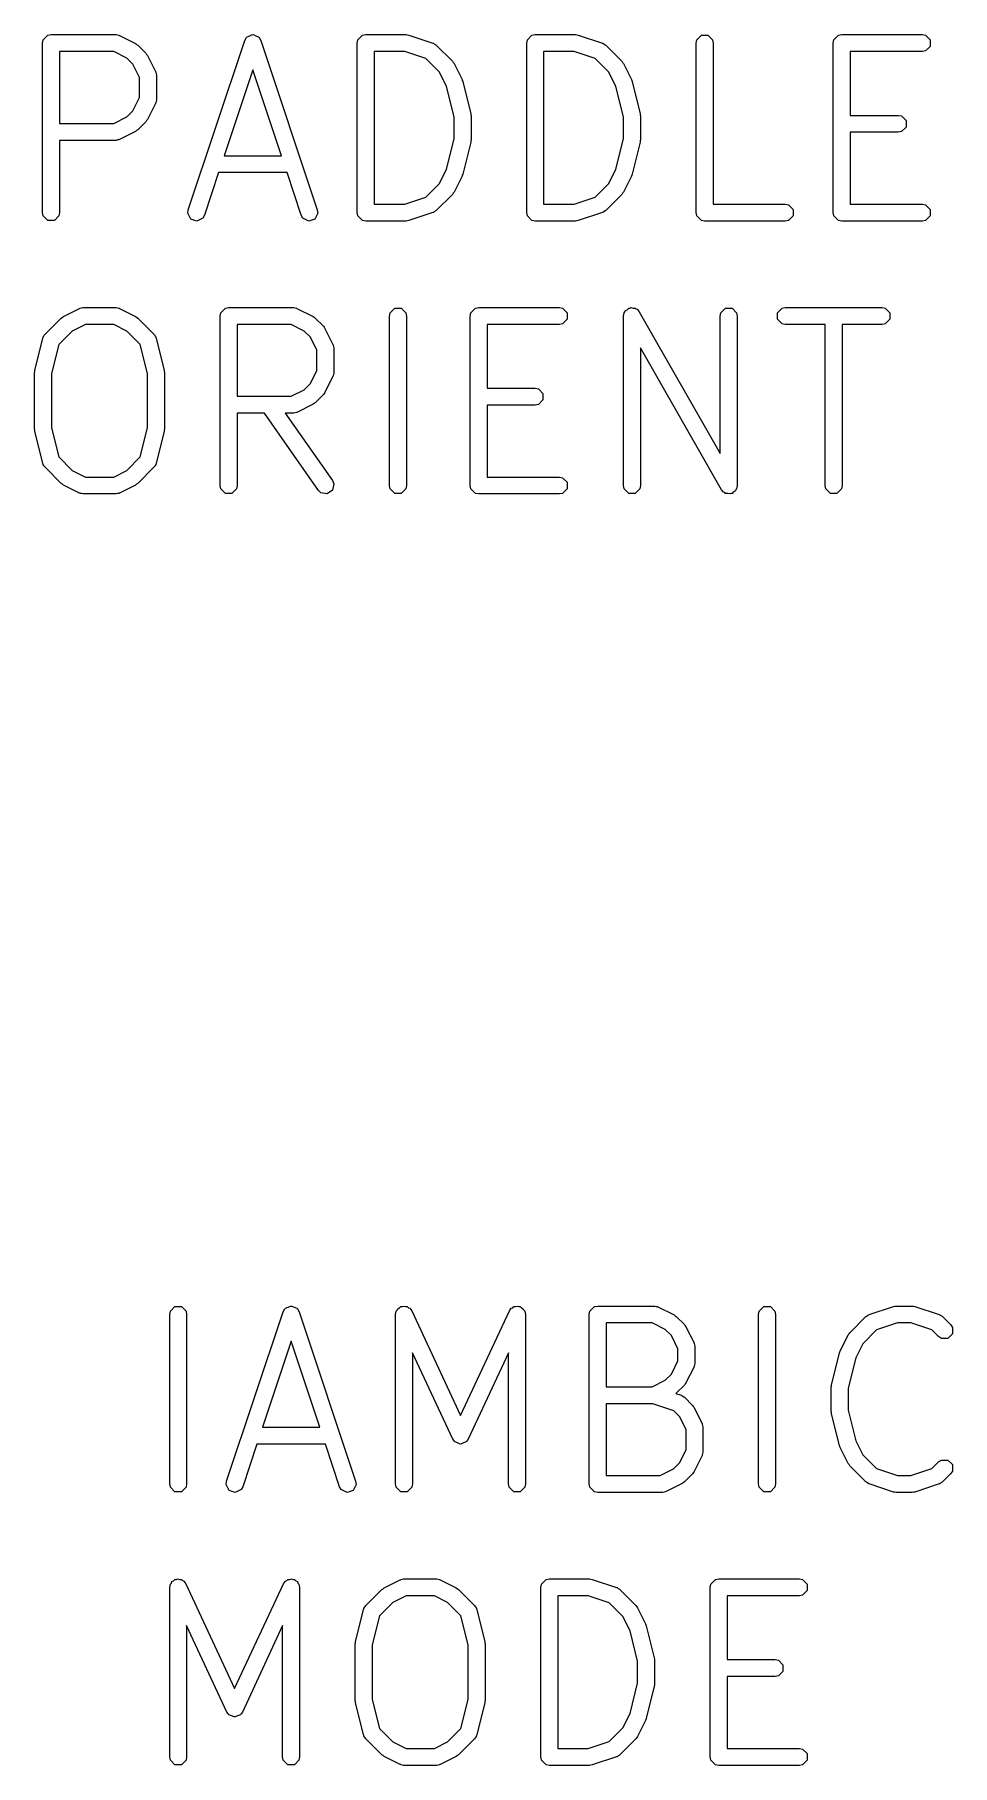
# Model space of a CAD drawing. Header units: millimetres. Extents: x 4 to 152, y 19 to 149.
# Drawn here: x 83.21 to 88.62, y 129.08 to 139.29 of the extents above; entities that cross this region are included whole.
import ezdxf

# ---------------------------------------------------------------- set-up
doc = ezdxf.new("R2010")
doc.units = ezdxf.units.MM
doc.layers.add('F.Silkscreen', color=41, linetype='CONTINUOUS', true_color=0xf2eda1)

msp = doc.modelspace()

# ---------------------------------------------------------------- linework, layer by layer
at = {"layer": 'F.Silkscreen', "linetype": 'CONTINUOUS'}
for p, q in [((83.25769, 139.256659), (83.28475, 139.283719)), ((83.28475, 139.283719), (83.303884, 139.287525)), ((83.303884, 139.287525), (83.684836, 139.287525)), ((83.684836, 139.287525), (83.687292, 139.287037)), ((83.687292, 139.287037), (83.688381, 139.287399)), ((83.688381, 139.287399), (83.696108, 139.285283)), ((83.696108, 139.285283), (83.70397, 139.283719)), ((83.70397, 139.283719), (83.704781, 139.282908)), ((83.704781, 139.282908), (83.707197, 139.282246)), ((83.707197, 139.282246), (83.802434, 139.234628)), ((84.446926, 139.253336), (84.456587, 139.270284)), ((84.456587, 139.270284), (84.459928, 139.271955)), ((84.459928, 139.271955), (84.4616, 139.275298)), ((84.4616, 139.275298), (84.476642, 139.280312)), ((84.476642, 139.280312), (84.490816, 139.287399)), ((84.490816, 139.287399), (84.494359, 139.286218)), ((84.494359, 139.286218), (84.497904, 139.287399)), ((84.497904, 139.287399), (84.512083, 139.28031)), ((84.512083, 139.28031), (84.52712, 139.275297)), ((84.52712, 139.275297), (84.52879, 139.271957)), ((84.52879, 139.271957), (84.532133, 139.270285)), ((84.532133, 139.270285), (84.541794, 139.253336)), ((85.114833, 139.256659), (85.141893, 139.283719)), ((85.141893, 139.283719), (85.161027, 139.287525)), ((85.161027, 139.287525), (85.399122, 139.287525)), ((85.399122, 139.287525), (85.406984, 139.285962)), ((85.406984, 139.285962), (85.414933, 139.284959)), ((85.414933, 139.284959), (85.55779, 139.23734)), ((86.114833, 139.256659), (86.141893, 139.283719)), ((86.141893, 139.283719), (86.161027, 139.287525)), ((86.161027, 139.287525), (86.399122, 139.287525)), ((86.399122, 139.287525), (86.406984, 139.285962)), ((86.406984, 139.285962), (86.414933, 139.284959)), ((86.414933, 139.284959), (86.55779, 139.23734)), ((87.114833, 139.256659), (87.141893, 139.283719)), ((87.141893, 139.283719), (87.180161, 139.283719)), ((87.180161, 139.283719), (87.207221, 139.256659)), ((87.924357, 139.256659), (87.951417, 139.283719)), ((87.951417, 139.283719), (87.970551, 139.287525)), ((87.970551, 139.287525), (88.446741, 139.287525)), ((88.446741, 139.287525), (88.465875, 139.283719)), ((88.465875, 139.283719), (88.492935, 139.256659)), ((83.253884, 139.237525), (83.25769, 139.256659)), ((83.253884, 138.237525), (83.253884, 139.237525)), ((83.673033, 139.187525), (83.353884, 139.187525)), ((83.353884, 139.187525), (83.353884, 138.763716)), ((83.750456, 139.148814), (83.673033, 139.187525)), ((83.802434, 139.234628), (83.808767, 139.229713)), ((83.808767, 139.229713), (83.815429, 139.225261)), ((83.815429, 139.225261), (83.863048, 139.177643)), ((83.863048, 139.177643), (83.867502, 139.170977)), ((83.867502, 139.170977), (83.872414, 139.164648)), ((83.872414, 139.164648), (83.920033, 139.06941)), ((84.113593, 138.253336), (84.446926, 139.253336)), ((84.541794, 139.253336), (84.875127, 138.253337)), ((85.111027, 139.237525), (85.114833, 139.256659)), ((85.111027, 138.237525), (85.111027, 139.237525)), ((85.391009, 139.187525), (85.211027, 139.187525)), ((85.211027, 139.187525), (85.211027, 138.287525)), ((85.51497, 139.146205), (85.391009, 139.187525)), ((85.55779, 139.23734), (85.559965, 139.2361)), ((85.559965, 139.2361), (85.561113, 139.2361)), ((85.561113, 139.2361), (85.567777, 139.231647)), ((85.567777, 139.231647), (85.574738, 139.227679)), ((85.574738, 139.227679), (85.575251, 139.226653)), ((85.575251, 139.226653), (85.577334, 139.225261)), ((85.577334, 139.225261), (85.672572, 139.130023)), ((86.111027, 139.237525), (86.114833, 139.256659)), ((86.111027, 138.237525), (86.111027, 139.237525)), ((86.391009, 139.187525), (86.211027, 139.187525)), ((86.211027, 139.187525), (86.211027, 138.287525)), ((86.51497, 139.146205), (86.391009, 139.187525)), ((86.55779, 139.23734), (86.559965, 139.2361)), ((86.559965, 139.2361), (86.561113, 139.2361)), ((86.561113, 139.2361), (86.567777, 139.231647)), ((86.567777, 139.231647), (86.574738, 139.227679)), ((86.574738, 139.227679), (86.575251, 139.226653)), ((86.575251, 139.226653), (86.577334, 139.225261)), ((86.577334, 139.225261), (86.672572, 139.130023)), ((87.111027, 139.237525), (87.114833, 139.256659)), ((87.111027, 138.237525), (87.111027, 139.237525)), ((87.207221, 139.256659), (87.211027, 139.237525)), ((87.211027, 139.237525), (87.211027, 138.287525)), ((87.920551, 139.237525), (87.924357, 139.256659)), ((87.920551, 138.237525), (87.920551, 139.237525)), ((88.446741, 139.187525), (88.020551, 139.187525)), ((88.020551, 139.187525), (88.020551, 138.811335)), ((88.465875, 139.191331), (88.446741, 139.187525)), ((88.492935, 139.218391), (88.465875, 139.191331)), ((88.492935, 139.256659), (88.492935, 139.218391)), ((83.7866, 139.112669), (83.750456, 139.148814)), ((83.825312, 139.035246), (83.7866, 139.112669)), ((83.920033, 139.06941), (83.920694, 139.066995)), ((83.920694, 139.066995), (83.921506, 139.066183)), ((83.921506, 139.066183), (83.923069, 139.058322)), ((84.49436, 139.079412), (84.325636, 138.57324)), ((84.663084, 138.57324), (84.49436, 139.079412)), ((85.596123, 139.065052), (85.51497, 139.146205)), ((85.63766, 138.981978), (85.596123, 139.065052)), ((85.672572, 139.130023), (85.677022, 139.123364)), ((85.677022, 139.123364), (85.681938, 139.117029)), ((85.681938, 139.117029), (85.729557, 139.021791)), ((86.596123, 139.065052), (86.51497, 139.146205)), ((86.63766, 138.981978), (86.596123, 139.065052)), ((86.672572, 139.130023), (86.677022, 139.123364)), ((86.677022, 139.123364), (86.681938, 139.117029)), ((86.681938, 139.117029), (86.729557, 139.021791)), ((83.825312, 138.915996), (83.825312, 139.035246)), ((83.923069, 139.058322), (83.925186, 139.050594)), ((83.925186, 139.050594), (83.924823, 139.049506)), ((83.924823, 139.049506), (83.925312, 139.047049)), ((83.925312, 139.047049), (83.925312, 138.904192)), ((85.682455, 138.802799), (85.63766, 138.981978)), ((85.729557, 139.021791), (85.731003, 139.01651)), ((85.731003, 139.01651), (85.733343, 139.011557)), ((85.733343, 139.011557), (85.780962, 138.821081)), ((86.682455, 138.802799), (86.63766, 138.981978)), ((86.729557, 139.021791), (86.731003, 139.01651)), ((86.731003, 139.01651), (86.733343, 139.011557)), ((86.733343, 139.011557), (86.780962, 138.821081)), ((83.7866, 138.838573), (83.825312, 138.915996)), ((83.920033, 138.881831), (83.872414, 138.786593)), ((83.920694, 138.884247), (83.920033, 138.881831)), ((83.921506, 138.885058), (83.920694, 138.884247)), ((83.923069, 138.89292), (83.921506, 138.885058)), ((83.925186, 138.900647), (83.923069, 138.89292)), ((83.925312, 138.904192), (83.924823, 138.901736)), ((83.924823, 138.901736), (83.925186, 138.900647)), ((83.353884, 138.763716), (83.673033, 138.763716)), ((83.673033, 138.763716), (83.750456, 138.802428)), ((83.750456, 138.802428), (83.7866, 138.838573)), ((83.863048, 138.773598), (83.815429, 138.72598)), ((83.867502, 138.780265), (83.863048, 138.773598)), ((83.872414, 138.786593), (83.867502, 138.780265)), ((85.682455, 138.672252), (85.682455, 138.802799)), ((85.780962, 138.821081), (85.781259, 138.814964)), ((85.781259, 138.814964), (85.782455, 138.808954)), ((85.782455, 138.808954), (85.782455, 138.666097)), ((86.682455, 138.672252), (86.682455, 138.802799)), ((86.780962, 138.821081), (86.781259, 138.814964)), ((86.781259, 138.814964), (86.782455, 138.808954)), ((86.782455, 138.808954), (86.782455, 138.666097)), ((88.020551, 138.811335), (88.303884, 138.811335)), ((88.303884, 138.811335), (88.323018, 138.807529)), ((88.323018, 138.807529), (88.350078, 138.780469)), ((88.350078, 138.780469), (88.350078, 138.742201)), ((83.684836, 138.663716), (83.353884, 138.663716)), ((83.353884, 138.663716), (83.353884, 138.237525)), ((83.687292, 138.664205), (83.684836, 138.663716)), ((83.688381, 138.663842), (83.687292, 138.664205)), ((83.696108, 138.665959), (83.688381, 138.663842)), ((83.70397, 138.667522), (83.696108, 138.665959)), ((83.704781, 138.668334), (83.70397, 138.667522)), ((83.707197, 138.668995), (83.704781, 138.668334)), ((83.802434, 138.716613), (83.707197, 138.668995)), ((83.808767, 138.721529), (83.802434, 138.716613)), ((83.815429, 138.72598), (83.808767, 138.721529)), ((85.63766, 138.493074), (85.682455, 138.672252)), ((85.780962, 138.65397), (85.733343, 138.463494)), ((85.781259, 138.660088), (85.780962, 138.65397)), ((85.782455, 138.666097), (85.781259, 138.660088)), ((86.63766, 138.493074), (86.682455, 138.672252)), ((86.780962, 138.65397), (86.733343, 138.463494)), ((86.781259, 138.660088), (86.780962, 138.65397)), ((86.782455, 138.666097), (86.781259, 138.660088)), ((88.303884, 138.711335), (88.020551, 138.711335)), ((88.020551, 138.711335), (88.020551, 138.287525)), ((88.323018, 138.715141), (88.303884, 138.711335)), ((88.350078, 138.742201), (88.323018, 138.715141)), ((84.325636, 138.57324), (84.663084, 138.57324)), ((84.292303, 138.47324), (84.208461, 138.221714)), ((84.696417, 138.47324), (84.292303, 138.47324)), ((84.780259, 138.221714), (84.696417, 138.47324)), ((85.596123, 138.41), (85.63766, 138.493074)), ((85.729557, 138.45326), (85.681938, 138.358022)), ((85.731003, 138.458542), (85.729557, 138.45326)), ((85.733343, 138.463494), (85.731003, 138.458542)), ((86.596123, 138.41), (86.63766, 138.493074)), ((86.729557, 138.45326), (86.681938, 138.358022)), ((86.731003, 138.458542), (86.729557, 138.45326)), ((86.733343, 138.463494), (86.731003, 138.458542)), ((85.514969, 138.328846), (85.596123, 138.41)), ((85.672573, 138.345028), (85.577335, 138.249789)), ((85.677026, 138.351694), (85.672573, 138.345028)), ((85.681938, 138.358022), (85.677026, 138.351694)), ((86.514969, 138.328846), (86.596123, 138.41)), ((86.672573, 138.345028), (86.577335, 138.249789)), ((86.677026, 138.351694), (86.672573, 138.345028)), ((86.681938, 138.358022), (86.677026, 138.351694)), ((84.111153, 138.233981), (84.113593, 138.253336)), ((84.875127, 138.253337), (84.877567, 138.233981)), ((85.211027, 138.287525), (85.391009, 138.287525)), ((85.391009, 138.287525), (85.514969, 138.328846)), ((85.567784, 138.243408), (85.561114, 138.23895)), ((85.574738, 138.247371), (85.567784, 138.243408)), ((85.57525, 138.248397), (85.574738, 138.247371)), ((85.577335, 138.249789), (85.57525, 138.248397)), ((86.211027, 138.287525), (86.391009, 138.287525)), ((86.391009, 138.287525), (86.514969, 138.328846)), ((86.567784, 138.243408), (86.561114, 138.23895)), ((86.574738, 138.247371), (86.567784, 138.243408)), ((86.57525, 138.248397), (86.574738, 138.247371)), ((86.577335, 138.249789), (86.57525, 138.248397)), ((87.211027, 138.287525), (87.637217, 138.287525)), ((87.637217, 138.287525), (87.656351, 138.283719)), ((87.656351, 138.283719), (87.683411, 138.256659)), ((87.683411, 138.256659), (87.683411, 138.218391)), ((88.020551, 138.287525), (88.446741, 138.287525)), ((88.446741, 138.287525), (88.465875, 138.283719)), ((88.465875, 138.283719), (88.492935, 138.256659)), ((88.492935, 138.256659), (88.492935, 138.218391)), ((83.25769, 138.218391), (83.253884, 138.237525)), ((83.28475, 138.191331), (83.25769, 138.218391)), ((83.323018, 138.191331), (83.28475, 138.191331)), ((83.350078, 138.218391), (83.323018, 138.191331)), ((83.353884, 138.237525), (83.350078, 138.218391)), ((84.128267, 138.199752), (84.111153, 138.233981)), ((84.164571, 138.187651), (84.128267, 138.199752)), ((84.1988, 138.204765), (84.164571, 138.187651)), ((84.208461, 138.221714), (84.1988, 138.204765)), ((84.78992, 138.204766), (84.780259, 138.221714)), ((84.824149, 138.187651), (84.78992, 138.204766)), ((84.860453, 138.199753), (84.824149, 138.187651)), ((84.877567, 138.233981), (84.860453, 138.199753)), ((85.114833, 138.218391), (85.111027, 138.237525)), ((85.141893, 138.191331), (85.114833, 138.218391)), ((85.161027, 138.187525), (85.141893, 138.191331)), ((85.399122, 138.187525), (85.161027, 138.187525)), ((85.406984, 138.189089), (85.399122, 138.187525)), ((85.414933, 138.190091), (85.406984, 138.189089)), ((85.55779, 138.23771), (85.414933, 138.190091)), ((85.559965, 138.23895), (85.55779, 138.23771)), ((85.561114, 138.23895), (85.559965, 138.23895)), ((86.114833, 138.218391), (86.111027, 138.237525)), ((86.141893, 138.191331), (86.114833, 138.218391)), ((86.161027, 138.187525), (86.141893, 138.191331)), ((86.399122, 138.187525), (86.161027, 138.187525)), ((86.406984, 138.189089), (86.399122, 138.187525)), ((86.414933, 138.190091), (86.406984, 138.189089)), ((86.55779, 138.23771), (86.414933, 138.190091)), ((86.559965, 138.23895), (86.55779, 138.23771)), ((86.561114, 138.23895), (86.559965, 138.23895)), ((87.114833, 138.218391), (87.111027, 138.237525)), ((87.141893, 138.191331), (87.114833, 138.218391)), ((87.161027, 138.187525), (87.141893, 138.191331)), ((87.637217, 138.187525), (87.161027, 138.187525)), ((87.656351, 138.191331), (87.637217, 138.187525)), ((87.683411, 138.218391), (87.656351, 138.191331)), ((87.924357, 138.218391), (87.920551, 138.237525)), ((87.951417, 138.191331), (87.924357, 138.218391)), ((87.970551, 138.187525), (87.951417, 138.191331)), ((88.446741, 138.187525), (87.970551, 138.187525)), ((88.465875, 138.191331), (88.446741, 138.187525)), ((88.492935, 138.218391), (88.465875, 138.191331)), ((83.376761, 137.624683), (83.471999, 137.672302)), ((83.471999, 137.672302), (83.474414, 137.672964)), ((83.474414, 137.672964), (83.475226, 137.673775)), ((83.475226, 137.673775), (83.483087, 137.675339)), ((83.483087, 137.675339), (83.490815, 137.677455)), ((83.490815, 137.677455), (83.491903, 137.677093)), ((83.491903, 137.677093), (83.49436, 137.677581)), ((83.49436, 137.677581), (83.684836, 137.677581)), ((83.684836, 137.677581), (83.687292, 137.677093)), ((83.687292, 137.677093), (83.688381, 137.677455)), ((83.688381, 137.677455), (83.696108, 137.675339)), ((83.696108, 137.675339), (83.70397, 137.673775)), ((83.70397, 137.673775), (83.704781, 137.672964)), ((83.704781, 137.672964), (83.707197, 137.672302)), ((83.707197, 137.672302), (83.802434, 137.624684)), ((84.301503, 137.627581), (84.305309, 137.646715)), ((84.305309, 137.646715), (84.332369, 137.673775)), ((84.332369, 137.673775), (84.351503, 137.677581)), ((84.351503, 137.677581), (84.732455, 137.677581)), ((84.732455, 137.677581), (84.734911, 137.677093)), ((84.734911, 137.677093), (84.736, 137.677455)), ((84.736, 137.677455), (84.743727, 137.675339)), ((84.743727, 137.675339), (84.751589, 137.673775)), ((84.751589, 137.673775), (84.7524, 137.672964)), ((84.7524, 137.672964), (84.754816, 137.672302)), ((84.754816, 137.672302), (84.850053, 137.624684)), ((85.301503, 137.627581), (85.305309, 137.646715)), ((85.305309, 137.646715), (85.332369, 137.673775)), ((85.332369, 137.673775), (85.370637, 137.673775)), ((85.370637, 137.673775), (85.397697, 137.646715)), ((85.397697, 137.646715), (85.401503, 137.627581)), ((85.777693, 137.627581), (85.781499, 137.646715)), ((85.781499, 137.646715), (85.808559, 137.673775)), ((85.808559, 137.673775), (85.827693, 137.677581)), ((85.827693, 137.677581), (86.303883, 137.677581)), ((86.303883, 137.677581), (86.323017, 137.673775)), ((86.323017, 137.673775), (86.350077, 137.646715)), ((86.350077, 137.646715), (86.350077, 137.608447)), ((86.682455, 137.627581), (86.686261, 137.646715)), ((86.686261, 137.646715), (86.691115, 137.65157)), ((86.691115, 137.65157), (86.692923, 137.658196)), ((86.692923, 137.658196), (86.704167, 137.664622)), ((86.704167, 137.664622), (86.713321, 137.673775)), ((86.713321, 137.673775), (86.720187, 137.673775)), ((86.720187, 137.673775), (86.726149, 137.677182)), ((86.726149, 137.677182), (86.738642, 137.673775)), ((86.738642, 137.673775), (86.751589, 137.673775)), ((86.751589, 137.673775), (86.756443, 137.668921)), ((86.756443, 137.668921), (86.76307, 137.667113)), ((86.76307, 137.667113), (86.775867, 137.652388)), ((86.775867, 137.652388), (87.253883, 136.81586)), ((87.253883, 137.627581), (87.257689, 137.646715)), ((87.257689, 137.646715), (87.284749, 137.673775)), ((87.284749, 137.673775), (87.323017, 137.673775)), ((87.323017, 137.673775), (87.350077, 137.646715)), ((87.350077, 137.646715), (87.353883, 137.627581)), ((87.591023, 137.646715), (87.618083, 137.673775)), ((87.591023, 137.608447), (87.591023, 137.646715)), ((87.618083, 137.673775), (87.637217, 137.677581)), ((87.637217, 137.677581), (88.208645, 137.677581)), ((88.208645, 137.677581), (88.227779, 137.673775)), ((88.227779, 137.673775), (88.254839, 137.646715)), ((88.254839, 137.646715), (88.254839, 137.608447)), ((83.268529, 137.520079), (83.363767, 137.615317)), ((83.428738, 137.538869), (83.349032, 137.459163)), ((83.363767, 137.615317), (83.370426, 137.619768)), ((83.370426, 137.619768), (83.376761, 137.624683)), ((83.506164, 137.577581), (83.428738, 137.538869)), ((83.673033, 137.577581), (83.506164, 137.577581)), ((83.750457, 137.538869), (83.673033, 137.577581)), ((83.830163, 137.459163), (83.750457, 137.538869)), ((83.802434, 137.624684), (83.808767, 137.619769)), ((83.808767, 137.619769), (83.815429, 137.615317)), ((83.815429, 137.615317), (83.910667, 137.520079)), ((84.301503, 136.627581), (84.301503, 137.627581)), ((84.720652, 137.577581), (84.401503, 137.577581)), ((84.401503, 137.577581), (84.401503, 137.153772)), ((84.798075, 137.53887), (84.720652, 137.577581)), ((84.834219, 137.502725), (84.798075, 137.53887)), ((84.850053, 137.624684), (84.856386, 137.619769)), ((84.856386, 137.619769), (84.863048, 137.615317)), ((84.863048, 137.615317), (84.910667, 137.567699)), ((84.910667, 137.567699), (84.915121, 137.561033)), ((84.915121, 137.561033), (84.920033, 137.554704)), ((84.920033, 137.554704), (84.967652, 137.459466)), ((85.301503, 136.627581), (85.301503, 137.627581)), ((85.401503, 137.627581), (85.401503, 136.627581)), ((85.777693, 136.627581), (85.777693, 137.627581)), ((86.303883, 137.577581), (85.877693, 137.577581)), ((85.877693, 137.577581), (85.877693, 137.201391)), ((86.323017, 137.581387), (86.303883, 137.577581)), ((86.350077, 137.608447), (86.323017, 137.581387)), ((86.682455, 136.627581), (86.682455, 137.627581)), ((87.253883, 136.81586), (87.253883, 137.627581)), ((87.353883, 137.627581), (87.353883, 136.627581)), ((87.618083, 137.581387), (87.591023, 137.608447)), ((87.637217, 137.577581), (87.618083, 137.581387)), ((87.872931, 137.577581), (87.637217, 137.577581)), ((87.872931, 136.627581), (87.872931, 137.577581)), ((88.208645, 137.577581), (87.972931, 137.577581)), ((87.972931, 137.577581), (87.972931, 136.627581)), ((88.227779, 137.581387), (88.208645, 137.577581)), ((88.254839, 137.608447), (88.227779, 137.581387)), ((83.207758, 137.306375), (83.255377, 137.496851)), ((83.255377, 137.496851), (83.25769, 137.501748)), ((83.25769, 137.503858), (83.261093, 137.508952)), ((83.25769, 137.501748), (83.25769, 137.503858)), ((83.261093, 137.508952), (83.26371, 137.51449)), ((83.26371, 137.51449), (83.26552, 137.515577)), ((83.26552, 137.515577), (83.268529, 137.520079)), ((83.349032, 137.459163), (83.306265, 137.288093)), ((83.872931, 137.288093), (83.830163, 137.459163)), ((83.910667, 137.520079), (83.913675, 137.515577)), ((83.913675, 137.515577), (83.915486, 137.51449)), ((83.915486, 137.51449), (83.918102, 137.508952)), ((83.918102, 137.508952), (83.921506, 137.503858)), ((83.921506, 137.503858), (83.921506, 137.501748)), ((83.921506, 137.501748), (83.923819, 137.496851)), ((83.923819, 137.496851), (83.971438, 137.306375)), ((84.872931, 137.425302), (84.834219, 137.502725)), ((84.967652, 137.459466), (84.968313, 137.457051)), ((84.968313, 137.457051), (84.969125, 137.456239)), ((84.969125, 137.456239), (84.970688, 137.448378)), ((84.970688, 137.448378), (84.972805, 137.44065)), ((84.972805, 137.44065), (84.972442, 137.439562)), ((84.972442, 137.439562), (84.972931, 137.437105)), ((84.972931, 137.437105), (84.972931, 137.294248)), ((87.260471, 136.602774), (86.782455, 137.439303)), ((86.782455, 137.439303), (86.782455, 136.627581)), ((84.872931, 137.306052), (84.872931, 137.425302)), ((83.206265, 137.294248), (83.20746, 137.300258)), ((83.206265, 136.960915), (83.206265, 137.294248)), ((83.20746, 137.300258), (83.207758, 137.306375)), ((83.306265, 137.288093), (83.306265, 136.96707)), ((83.872931, 136.96707), (83.872931, 137.288093)), ((83.971438, 137.306375), (83.971735, 137.300258)), ((83.971735, 137.300258), (83.972931, 137.294248)), ((83.972931, 137.294248), (83.972931, 136.960915)), ((84.798075, 137.192484), (84.834219, 137.228629)), ((84.834219, 137.228629), (84.872931, 137.306052)), ((84.967652, 137.271887), (84.920033, 137.176649)), ((84.968313, 137.274303), (84.967652, 137.271887)), ((84.969125, 137.275114), (84.968313, 137.274303)), ((84.970688, 137.282976), (84.969125, 137.275114)), ((84.972805, 137.290703), (84.970688, 137.282976)), ((84.972931, 137.294248), (84.972442, 137.291792)), ((84.972442, 137.291792), (84.972805, 137.290703)), ((84.401503, 137.153772), (84.720652, 137.153772)), ((84.720652, 137.153772), (84.798075, 137.192484)), ((84.910667, 137.163654), (84.863048, 137.116036)), ((84.915121, 137.170321), (84.910667, 137.163654)), ((84.920033, 137.176649), (84.915121, 137.170321)), ((85.877693, 137.201391), (86.161026, 137.201391)), ((86.161026, 137.201391), (86.18016, 137.197585)), ((86.18016, 137.197585), (86.20722, 137.170525)), ((86.20722, 137.132257), (86.18016, 137.105197)), ((86.20722, 137.170525), (86.20722, 137.132257)), ((84.563565, 137.053772), (84.401503, 137.053772)), ((84.401503, 137.053772), (84.401503, 136.627581)), ((84.881969, 136.598908), (84.563565, 137.053772)), ((84.732455, 137.053772), (84.685631, 137.053772)), ((84.685631, 137.053772), (84.963893, 136.656254)), ((84.734911, 137.054261), (84.732455, 137.053772)), ((84.736, 137.053898), (84.734911, 137.054261)), ((84.743727, 137.056015), (84.736, 137.053898)), ((84.751589, 137.057578), (84.743727, 137.056015)), ((84.7524, 137.05839), (84.751589, 137.057578)), ((84.754816, 137.059051), (84.7524, 137.05839)), ((84.850053, 137.106669), (84.754816, 137.059051)), ((84.856386, 137.111585), (84.850053, 137.106669)), ((84.863048, 137.116036), (84.856386, 137.111585)), ((86.161026, 137.101391), (85.877693, 137.101391)), ((85.877693, 137.101391), (85.877693, 136.677581)), ((86.18016, 137.105197), (86.161026, 137.101391)), ((83.20746, 136.954906), (83.206265, 136.960915)), ((83.207758, 136.948788), (83.20746, 136.954906)), ((83.255377, 136.758312), (83.207758, 136.948788)), ((83.306265, 136.96707), (83.349032, 136.796002)), ((83.830163, 136.796001), (83.872931, 136.96707)), ((83.971438, 136.948788), (83.923819, 136.758312)), ((83.971735, 136.954906), (83.971438, 136.948788)), ((83.972931, 136.960915), (83.971735, 136.954906)), ((83.25769, 136.753416), (83.255377, 136.758312)), ((83.25769, 136.751305), (83.25769, 136.753416)), ((83.261094, 136.74621), (83.25769, 136.751305)), ((83.26371, 136.740673), (83.261094, 136.74621)), ((83.265518, 136.739588), (83.26371, 136.740673)), ((83.268528, 136.735084), (83.265518, 136.739588)), ((83.363767, 136.639845), (83.268528, 136.735084)), ((83.349032, 136.796002), (83.428741, 136.716293)), ((83.428741, 136.716293), (83.506164, 136.677581)), ((83.673033, 136.677581), (83.750455, 136.716292)), ((83.750455, 136.716292), (83.830163, 136.796001)), ((83.910668, 136.735084), (83.81543, 136.639845)), ((83.913677, 136.739588), (83.910668, 136.735084)), ((83.915486, 136.740673), (83.913677, 136.739588)), ((83.918101, 136.74621), (83.915486, 136.740673)), ((83.921506, 136.751305), (83.918101, 136.74621)), ((83.923819, 136.758312), (83.921506, 136.753416)), ((83.921506, 136.753416), (83.921506, 136.751305)), ((83.370426, 136.635395), (83.363767, 136.639845)), ((83.376761, 136.630479), (83.370426, 136.635395)), ((83.471999, 136.58286), (83.376761, 136.630479)), ((83.506164, 136.677581), (83.673033, 136.677581)), ((83.802434, 136.630478), (83.707197, 136.58286)), ((83.808761, 136.635389), (83.802434, 136.630478)), ((83.81543, 136.639845), (83.808761, 136.635389)), ((84.305309, 136.608447), (84.301503, 136.627581)), ((84.401503, 136.627581), (84.397697, 136.608447)), ((84.963893, 136.656254), (84.971747, 136.638396)), ((84.971747, 136.638396), (84.965097, 136.60071)), ((85.305309, 136.608447), (85.301503, 136.627581)), ((85.401503, 136.627581), (85.397697, 136.608447)), ((85.781499, 136.608447), (85.777693, 136.627581)), ((85.877693, 136.677581), (86.303883, 136.677581)), ((86.303883, 136.677581), (86.323017, 136.673775)), ((86.323017, 136.673775), (86.350077, 136.646715)), ((86.350077, 136.646715), (86.350077, 136.608447)), ((86.686261, 136.608447), (86.682455, 136.627581)), ((86.782455, 136.627581), (86.778649, 136.608447)), ((87.353883, 136.627581), (87.350077, 136.608447)), ((87.876737, 136.608447), (87.872931, 136.627581)), ((87.972931, 136.627581), (87.969125, 136.608447)), ((83.474414, 136.582199), (83.471999, 136.58286)), ((83.475226, 136.581387), (83.474414, 136.582199)), ((83.483087, 136.579824), (83.475226, 136.581387)), ((83.490815, 136.577707), (83.483087, 136.579824)), ((83.491903, 136.57807), (83.490815, 136.577707)), ((83.49436, 136.577581), (83.491903, 136.57807)), ((83.684836, 136.577581), (83.49436, 136.577581)), ((83.687292, 136.57807), (83.684836, 136.577581)), ((83.688381, 136.577707), (83.687292, 136.57807)), ((83.696108, 136.579824), (83.688381, 136.577707)), ((83.70397, 136.581387), (83.696108, 136.579824)), ((83.704781, 136.582199), (83.70397, 136.581387)), ((83.707197, 136.58286), (83.704781, 136.582199)), ((84.332369, 136.581387), (84.305309, 136.608447)), ((84.370637, 136.581387), (84.332369, 136.581387)), ((84.397697, 136.608447), (84.370637, 136.581387)), ((84.89606, 136.585415), (84.881969, 136.598908)), ((84.933746, 136.578765), (84.89606, 136.585415)), ((84.965097, 136.60071), (84.933746, 136.578765)), ((85.332369, 136.581387), (85.305309, 136.608447)), ((85.370637, 136.581387), (85.332369, 136.581387)), ((85.397697, 136.608447), (85.370637, 136.581387)), ((85.808559, 136.581387), (85.781499, 136.608447)), ((85.827693, 136.577581), (85.808559, 136.581387)), ((86.303883, 136.577581), (85.827693, 136.577581)), ((86.323017, 136.581387), (86.303883, 136.577581)), ((86.350077, 136.608447), (86.323017, 136.581387)), ((86.713321, 136.581387), (86.686261, 136.608447)), ((86.751589, 136.581387), (86.713321, 136.581387)), ((86.778649, 136.608447), (86.751589, 136.581387)), ((87.273269, 136.588049), (87.260471, 136.602774)), ((87.279893, 136.586243), (87.273269, 136.588049)), ((87.284749, 136.581387), (87.279893, 136.586243)), ((87.297697, 136.581387), (87.284749, 136.581387)), ((87.310189, 136.57798), (87.297697, 136.581387)), ((87.316151, 136.581387), (87.310189, 136.57798)), ((87.323017, 136.581387), (87.316151, 136.581387)), ((87.33217, 136.590541), (87.323017, 136.581387)), ((87.343415, 136.596966), (87.33217, 136.590541)), ((87.345222, 136.603593), (87.343415, 136.596966)), ((87.350077, 136.608447), (87.345222, 136.603593)), ((87.903797, 136.581387), (87.876737, 136.608447)), ((87.942065, 136.581387), (87.903797, 136.581387)), ((87.969125, 136.608447), (87.942065, 136.581387)), ((84.003884, 131.737525), (84.00769, 131.756659)), ((84.003884, 130.737525), (84.003884, 131.737525)), ((84.00769, 131.756659), (84.03475, 131.783719)), ((84.03475, 131.783719), (84.073018, 131.783719)), ((84.073018, 131.783719), (84.100078, 131.756659)), ((84.100078, 131.756659), (84.103884, 131.737525)), ((84.103884, 131.737525), (84.103884, 130.737525)), ((84.339783, 130.753336), (84.673116, 131.753336)), ((84.673116, 131.753336), (84.682777, 131.770284)), ((84.682777, 131.770284), (84.686118, 131.771955)), ((84.686118, 131.771955), (84.68779, 131.775298)), ((84.68779, 131.775298), (84.702832, 131.780312)), ((84.702832, 131.780312), (84.717006, 131.787399)), ((84.717006, 131.787399), (84.720549, 131.786218)), ((84.720549, 131.786218), (84.724094, 131.787399)), ((84.724094, 131.787399), (84.738273, 131.78031)), ((84.738273, 131.78031), (84.75331, 131.775297)), ((84.75331, 131.775297), (84.75498, 131.771957)), ((84.75498, 131.771957), (84.758323, 131.770285)), ((84.758323, 131.770285), (84.767984, 131.753336)), ((84.767984, 131.753336), (85.101317, 130.753337)), ((85.337217, 131.737525), (85.341023, 131.756659)), ((85.337217, 130.737525), (85.337217, 131.737525)), ((85.341023, 131.756659), (85.347305, 131.762942)), ((85.347305, 131.762942), (85.350343, 131.771294)), ((85.350343, 131.771294), (85.360308, 131.775945)), ((85.360308, 131.775945), (85.368083, 131.783719)), ((85.368083, 131.783719), (85.376968, 131.783719)), ((85.376968, 131.783719), (85.385021, 131.787477)), ((85.385021, 131.787477), (85.395356, 131.783719)), ((85.395356, 131.783719), (85.406351, 131.783719)), ((85.406351, 131.783719), (85.412633, 131.777437)), ((85.412633, 131.777437), (85.420986, 131.774399)), ((85.420986, 131.774399), (85.432526, 131.758669)), ((85.432526, 131.758669), (85.720549, 131.141475)), ((85.720549, 131.141475), (86.008574, 131.75867)), ((86.008574, 131.75867), (86.020114, 131.774399)), ((86.020114, 131.774399), (86.028466, 131.777437)), ((86.028466, 131.777437), (86.034749, 131.783719)), ((86.034749, 131.783719), (86.045744, 131.783719)), ((86.045744, 131.783719), (86.056079, 131.787477)), ((86.056079, 131.787477), (86.064132, 131.783719)), ((86.064132, 131.783719), (86.073017, 131.783719)), ((86.073017, 131.783719), (86.080791, 131.775945)), ((86.080791, 131.775945), (86.090757, 131.771294)), ((86.090757, 131.771294), (86.093794, 131.762942)), ((86.093794, 131.762942), (86.100077, 131.756659)), ((86.100077, 131.756659), (86.103883, 131.737525)), ((86.103883, 131.737525), (86.103883, 130.737525)), ((86.480074, 131.737525), (86.48388, 131.756659)), ((86.480074, 130.737525), (86.480074, 131.737525)), ((86.48388, 131.756659), (86.51094, 131.783719)), ((86.51094, 131.783719), (86.530074, 131.787525)), ((86.530074, 131.787525), (86.863407, 131.787525)), ((86.863407, 131.787525), (86.865863, 131.787037)), ((86.865863, 131.787037), (86.866952, 131.787399)), ((86.866952, 131.787399), (86.874679, 131.785283)), ((86.874679, 131.785283), (86.882541, 131.783719)), ((86.882541, 131.783719), (86.883352, 131.782908)), ((86.883352, 131.782908), (86.885768, 131.782246)), ((86.885768, 131.782246), (86.981005, 131.734628)), ((86.981005, 131.734628), (86.987338, 131.729713)), ((86.987338, 131.729713), (86.994, 131.725261)), ((86.994, 131.725261), (87.041619, 131.677643)), ((87.480074, 131.737525), (87.48388, 131.756659)), ((87.480074, 130.737525), (87.480074, 131.737525)), ((87.48388, 131.756659), (87.51094, 131.783719)), ((87.51094, 131.783719), (87.549208, 131.783719)), ((87.549208, 131.783719), (87.576268, 131.756659)), ((87.576268, 131.756659), (87.580074, 131.737525)), ((87.580074, 131.737525), (87.580074, 130.737525)), ((88.018528, 131.630023), (88.113766, 131.725261)), ((88.113766, 131.725261), (88.115847, 131.726652)), ((88.115847, 131.726652), (88.116361, 131.727679)), ((88.116361, 131.727679), (88.123326, 131.73165)), ((88.123326, 131.73165), (88.129987, 131.7361)), ((88.129987, 131.7361), (88.131135, 131.7361)), ((88.131135, 131.7361), (88.13331, 131.73734)), ((88.13331, 131.73734), (88.276166, 131.784959)), ((88.276166, 131.784959), (88.284116, 131.785962)), ((88.284116, 131.785962), (88.291978, 131.787525)), ((88.291978, 131.787525), (88.387216, 131.787525)), ((88.387216, 131.787525), (88.395078, 131.785962)), ((88.395078, 131.785962), (88.403027, 131.784959)), ((88.403027, 131.784959), (88.545884, 131.73734)), ((88.545884, 131.73734), (88.548059, 131.7361)), ((88.548059, 131.7361), (88.549207, 131.7361)), ((88.549207, 131.7361), (88.555871, 131.731647)), ((88.555871, 131.731647), (88.562832, 131.727679)), ((88.562832, 131.727679), (88.563345, 131.726653)), ((88.563345, 131.726653), (88.565428, 131.725261)), ((88.565428, 131.725261), (88.613047, 131.677643)), ((86.851604, 131.687525), (86.580074, 131.687525)), ((86.580074, 131.687525), (86.580074, 131.311335)), ((86.929027, 131.648814), (86.851604, 131.687525)), ((86.965171, 131.612669), (86.929027, 131.648814)), ((87.003883, 131.535246), (86.965171, 131.612669)), ((87.041619, 131.677643), (87.046073, 131.670977)), ((87.046073, 131.670977), (87.050985, 131.664648)), ((87.050985, 131.664648), (87.098604, 131.56941)), ((87.961543, 131.521791), (88.009161, 131.617028)), ((88.009161, 131.617028), (88.014076, 131.623362)), ((88.014076, 131.623362), (88.018528, 131.630023)), ((88.176129, 131.646205), (88.094976, 131.565051)), ((88.300091, 131.687525), (88.176129, 131.646205)), ((88.379103, 131.687525), (88.300091, 131.687525)), ((88.503064, 131.646205), (88.379103, 131.687525)), ((88.542336, 131.606932), (88.503064, 131.646205)), ((88.558557, 131.596093), (88.542336, 131.606932)), ((88.623886, 131.623153), (88.596826, 131.596093)), ((88.613047, 131.677643), (88.623886, 131.661422)), ((88.623886, 131.661422), (88.623886, 131.623153)), ((84.72055, 131.579412), (84.551826, 131.07324)), ((84.889274, 131.07324), (84.72055, 131.579412)), ((85.675241, 131.002095), (85.437217, 131.512148)), ((85.437217, 131.512148), (85.437217, 130.737525)), ((86.003883, 131.512148), (85.765859, 131.002096)), ((86.003883, 130.737525), (86.003883, 131.512148)), ((87.003883, 131.463615), (87.003883, 131.535246)), ((87.098604, 131.56941), (87.099265, 131.566995)), ((87.099265, 131.566995), (87.100077, 131.566183)), ((87.100077, 131.566183), (87.10164, 131.558322)), ((87.10164, 131.558322), (87.103757, 131.550594)), ((87.103757, 131.550594), (87.103394, 131.549506)), ((87.103394, 131.549506), (87.103883, 131.547049)), ((87.103883, 131.547049), (87.103883, 131.451811)), ((87.910138, 131.321081), (87.957757, 131.511557)), ((87.957757, 131.511557), (87.960096, 131.51651)), ((87.960096, 131.51651), (87.961543, 131.521791)), ((88.094976, 131.565051), (88.05344, 131.481979)), ((88.596826, 131.596093), (88.558557, 131.596093)), ((86.965171, 131.386192), (87.003883, 131.463615)), ((87.098604, 131.42945), (87.050985, 131.334212)), ((87.099265, 131.431866), (87.098604, 131.42945)), ((87.100077, 131.432677), (87.099265, 131.431866)), ((87.10164, 131.440539), (87.100077, 131.432677)), ((87.103757, 131.448266), (87.10164, 131.440539)), ((87.103883, 131.451811), (87.103394, 131.449355)), ((87.103394, 131.449355), (87.103757, 131.448266)), ((88.05344, 131.481979), (88.008645, 131.302799)), ((86.580074, 131.311335), (86.851604, 131.311335)), ((86.851604, 131.311335), (86.929027, 131.350047)), ((86.929027, 131.350047), (86.965171, 131.386192)), ((87.041619, 131.321217), (86.994, 131.273599)), ((87.046073, 131.327884), (87.041619, 131.321217)), ((87.050985, 131.334212), (87.046073, 131.327884)), ((87.908645, 131.308954), (87.90984, 131.314964)), ((87.908645, 131.166097), (87.908645, 131.308954)), ((87.90984, 131.314964), (87.910138, 131.321081)), ((88.008645, 131.302799), (88.008645, 131.172252)), ((86.855294, 131.211335), (86.580074, 131.211335)), ((86.580074, 131.211335), (86.580074, 130.787525)), ((86.979255, 131.170015), (86.855294, 131.211335)), ((86.994, 131.273599), (86.990914, 131.271537)), ((86.990914, 131.271537), (87.022075, 131.26115)), ((87.022075, 131.26115), (87.02425, 131.25991)), ((87.02425, 131.25991), (87.025398, 131.25991)), ((87.025398, 131.25991), (87.032062, 131.255457)), ((87.032062, 131.255457), (87.039023, 131.251489)), ((87.039023, 131.251489), (87.039536, 131.250463)), ((87.039536, 131.250463), (87.041619, 131.249071)), ((87.041619, 131.249071), (87.089238, 131.201453)), ((87.089238, 131.201453), (87.093692, 131.194787)), ((87.01279, 131.136479), (86.979255, 131.170015)), ((87.051502, 131.059056), (87.01279, 131.136479)), ((87.093692, 131.194787), (87.098604, 131.188458)), ((87.098604, 131.188458), (87.146223, 131.09322)), ((87.90984, 131.160088), (87.908645, 131.166097)), ((87.910138, 131.15397), (87.90984, 131.160088)), ((87.957757, 130.963494), (87.910138, 131.15397)), ((88.008645, 131.172252), (88.05344, 130.993072)), ((84.551826, 131.07324), (84.889274, 131.07324)), ((85.682863, 130.991706), (85.675241, 131.002095)), ((85.765859, 131.002096), (85.758236, 130.991707)), ((87.051502, 130.939806), (87.051502, 131.059056)), ((87.146223, 131.09322), (87.146884, 131.090805)), ((87.146884, 131.090805), (87.147696, 131.089993)), ((87.147696, 131.089993), (87.149259, 131.082132)), ((87.149259, 131.082132), (87.151376, 131.074404)), ((87.151376, 131.074404), (87.151013, 131.073316)), ((87.151013, 131.073316), (87.151502, 131.070859)), ((87.151502, 131.070859), (87.151502, 130.928002)), ((84.518493, 130.97324), (84.434651, 130.721714)), ((84.922607, 130.97324), (84.518493, 130.97324)), ((85.006449, 130.721714), (84.922607, 130.97324)), ((85.683676, 130.989471), (85.682863, 130.991706)), ((85.684933, 130.988885), (85.683676, 130.989471)), ((85.686781, 130.986366), (85.684933, 130.988885)), ((85.702853, 130.980522), (85.686781, 130.986366)), ((85.718354, 130.973288), (85.702853, 130.980522)), ((85.72055, 130.974087), (85.718354, 130.973288)), ((85.722746, 130.973288), (85.72055, 130.974087)), ((85.738246, 130.980522), (85.722746, 130.973288)), ((85.754319, 130.986366), (85.738246, 130.980522)), ((85.756166, 130.988885), (85.754319, 130.986366)), ((85.757424, 130.989471), (85.756166, 130.988885)), ((85.758236, 130.991707), (85.757424, 130.989471)), ((87.01279, 130.862383), (87.051502, 130.939806)), ((87.146223, 130.905641), (87.098604, 130.810403)), ((87.146884, 130.908057), (87.146223, 130.905641)), ((87.147696, 130.908868), (87.146884, 130.908057)), ((87.149259, 130.91673), (87.147696, 130.908868)), ((87.151376, 130.924457), (87.149259, 130.91673)), ((87.151502, 130.928002), (87.151013, 130.925546)), ((87.151013, 130.925546), (87.151376, 130.924457)), ((87.960096, 130.958542), (87.957757, 130.963494)), ((87.961543, 130.95326), (87.960096, 130.958542)), ((88.009161, 130.858023), (87.961543, 130.95326)), ((88.05344, 130.993072), (88.094975, 130.910002)), ((88.094975, 130.910002), (88.176131, 130.828845)), ((86.899223, 130.787525), (86.976644, 130.826236)), ((86.976644, 130.826236), (87.01279, 130.862383)), ((87.089239, 130.797409), (87.04162, 130.749789)), ((87.093692, 130.804075), (87.089239, 130.797409)), ((87.098604, 130.810403), (87.093692, 130.804075)), ((88.014072, 130.851695), (88.009161, 130.858023)), ((88.018527, 130.845028), (88.014072, 130.851695)), ((88.113766, 130.749789), (88.018527, 130.845028)), ((88.176131, 130.828845), (88.300091, 130.787525)), ((88.379103, 130.787525), (88.503063, 130.828846)), ((88.503063, 130.828846), (88.542336, 130.868119)), ((88.542336, 130.868119), (88.558557, 130.878958)), ((88.558557, 130.878958), (88.596826, 130.878958)), ((88.613048, 130.797409), (88.565429, 130.749789)), ((88.596826, 130.878958), (88.623886, 130.851899)), ((88.623886, 130.81363), (88.613048, 130.797409)), ((88.623886, 130.851899), (88.623886, 130.81363)), ((84.00769, 130.718391), (84.003884, 130.737525)), ((84.03475, 130.691331), (84.00769, 130.718391)), ((84.073018, 130.691331), (84.03475, 130.691331)), ((84.100078, 130.718391), (84.073018, 130.691331)), ((84.103884, 130.737525), (84.100078, 130.718391)), ((84.337343, 130.733981), (84.339783, 130.753336)), ((84.354457, 130.699752), (84.337343, 130.733981)), ((84.390761, 130.687651), (84.354457, 130.699752)), ((84.42499, 130.704765), (84.390761, 130.687651)), ((84.434651, 130.721714), (84.42499, 130.704765)), ((85.01611, 130.704766), (85.006449, 130.721714)), ((85.050339, 130.687651), (85.01611, 130.704766)), ((85.086643, 130.699753), (85.050339, 130.687651)), ((85.103757, 130.733981), (85.086643, 130.699753)), ((85.101317, 130.753337), (85.103757, 130.733981)), ((85.341023, 130.718391), (85.337217, 130.737525)), ((85.368083, 130.691331), (85.341023, 130.718391)), ((85.406351, 130.691331), (85.368083, 130.691331)), ((85.433411, 130.718391), (85.406351, 130.691331)), ((85.437217, 130.737525), (85.433411, 130.718391)), ((86.007689, 130.718391), (86.003883, 130.737525)), ((86.034749, 130.691331), (86.007689, 130.718391)), ((86.073017, 130.691331), (86.034749, 130.691331)), ((86.100077, 130.718391), (86.073017, 130.691331)), ((86.103883, 130.737525), (86.100077, 130.718391)), ((86.48388, 130.718391), (86.480074, 130.737525)), ((86.51094, 130.691331), (86.48388, 130.718391)), ((86.530074, 130.687525), (86.51094, 130.691331)), ((86.911026, 130.687525), (86.530074, 130.687525)), ((86.580074, 130.787525), (86.899223, 130.787525)), ((86.913482, 130.688014), (86.911026, 130.687525)), ((86.914571, 130.687651), (86.913482, 130.688014)), ((86.922298, 130.689768), (86.914571, 130.687651)), ((86.93016, 130.691331), (86.922298, 130.689768)), ((86.930971, 130.692143), (86.93016, 130.691331)), ((86.933387, 130.692804), (86.930971, 130.692143)), ((87.028624, 130.740422), (86.933387, 130.692804)), ((87.034951, 130.745333), (87.028624, 130.740422)), ((87.04162, 130.749789), (87.034951, 130.745333)), ((87.48388, 130.718391), (87.480074, 130.737525)), ((87.51094, 130.691331), (87.48388, 130.718391)), ((87.549208, 130.691331), (87.51094, 130.691331)), ((87.576268, 130.718391), (87.549208, 130.691331)), ((87.580074, 130.737525), (87.576268, 130.718391)), ((88.115847, 130.748399), (88.113766, 130.749789)), ((88.116361, 130.747371), (88.115847, 130.748399)), ((88.123326, 130.743401), (88.116361, 130.747371)), ((88.129987, 130.73895), (88.123326, 130.743401)), ((88.131135, 130.73895), (88.129987, 130.73895)), ((88.13331, 130.73771), (88.131135, 130.73895)), ((88.276166, 130.690091), (88.13331, 130.73771)), ((88.284116, 130.689089), (88.276166, 130.690091)), ((88.291978, 130.687525), (88.284116, 130.689089)), ((88.387216, 130.687525), (88.291978, 130.687525)), ((88.300091, 130.787525), (88.379103, 130.787525)), ((88.395078, 130.689089), (88.387216, 130.687525)), ((88.403027, 130.690091), (88.395078, 130.689089)), ((88.545884, 130.73771), (88.403027, 130.690091)), ((88.548059, 130.73895), (88.545884, 130.73771)), ((88.549208, 130.73895), (88.548059, 130.73895)), ((88.555878, 130.743408), (88.549208, 130.73895)), ((88.562832, 130.747371), (88.555878, 130.743408)), ((88.563344, 130.748397), (88.562832, 130.747371)), ((88.565429, 130.749789), (88.563344, 130.748397)), ((84.043635, 130.173775), (84.051688, 130.177533)), ((84.051688, 130.177533), (84.062023, 130.173775)), ((84.712411, 130.173775), (84.722746, 130.177533)), ((84.722746, 130.177533), (84.730799, 130.173775)), ((85.375944, 130.175339), (85.383672, 130.177455)), ((85.383672, 130.177455), (85.38476, 130.177093)), ((85.38476, 130.177093), (85.387217, 130.177581)), ((85.387217, 130.177581), (85.577693, 130.177581)), ((85.577693, 130.177581), (85.580149, 130.177093)), ((85.580149, 130.177093), (85.581238, 130.177455)), ((85.581238, 130.177455), (85.588965, 130.175339)), ((86.225226, 130.173775), (86.24436, 130.177581)), ((86.24436, 130.177581), (86.482455, 130.177581)), ((86.482455, 130.177581), (86.490317, 130.176018)), ((87.225226, 130.173775), (87.24436, 130.177581)), ((87.24436, 130.177581), (87.72055, 130.177581)), ((87.72055, 130.177581), (87.739684, 130.173775)), ((84.003884, 130.127581), (84.00769, 130.146715)), ((84.003884, 129.127581), (84.003884, 130.127581)), ((84.00769, 130.146715), (84.013972, 130.152998)), ((84.013972, 130.152998), (84.01701, 130.16135)), ((84.01701, 130.16135), (84.026975, 130.166001)), ((84.026975, 130.166001), (84.03475, 130.173775)), ((84.03475, 130.173775), (84.043635, 130.173775)), ((84.062023, 130.173775), (84.073018, 130.173775)), ((84.073018, 130.173775), (84.0793, 130.167493)), ((84.0793, 130.167493), (84.087653, 130.164455)), ((84.087653, 130.164455), (84.099193, 130.148725)), ((84.099193, 130.148725), (84.387216, 129.531531)), ((84.387216, 129.531531), (84.675241, 130.148726)), ((84.675241, 130.148726), (84.686781, 130.164455)), ((84.686781, 130.164455), (84.695133, 130.167493)), ((84.695133, 130.167493), (84.701416, 130.173775)), ((84.701416, 130.173775), (84.712411, 130.173775)), ((84.730799, 130.173775), (84.739684, 130.173775)), ((84.739684, 130.173775), (84.747458, 130.166001)), ((84.747458, 130.166001), (84.757424, 130.16135)), ((84.757424, 130.16135), (84.760461, 130.152998)), ((84.760461, 130.152998), (84.766744, 130.146715)), ((84.766744, 130.146715), (84.77055, 130.127581)), ((84.77055, 130.127581), (84.77055, 129.127581)), ((85.161386, 130.020079), (85.256624, 130.115317)), ((85.256624, 130.115317), (85.263283, 130.119768)), ((85.263283, 130.119768), (85.269618, 130.124683)), ((85.269618, 130.124683), (85.364856, 130.172302)), ((85.399021, 130.077581), (85.321595, 130.038869)), ((85.364856, 130.172302), (85.367271, 130.172964)), ((85.367271, 130.172964), (85.368083, 130.173775)), ((85.368083, 130.173775), (85.375944, 130.175339)), ((85.56589, 130.077581), (85.399021, 130.077581)), ((85.643314, 130.038869), (85.56589, 130.077581)), ((85.588965, 130.175339), (85.596827, 130.173775)), ((85.596827, 130.173775), (85.597638, 130.172964)), ((85.597638, 130.172964), (85.600054, 130.172302)), ((85.600054, 130.172302), (85.695291, 130.124684)), ((85.695291, 130.124684), (85.701624, 130.119769)), ((85.701624, 130.119769), (85.708286, 130.115317)), ((85.708286, 130.115317), (85.803524, 130.020079)), ((86.19436, 130.127581), (86.198166, 130.146715)), ((86.19436, 129.127581), (86.19436, 130.127581)), ((86.198166, 130.146715), (86.225226, 130.173775)), ((86.474342, 130.077581), (86.29436, 130.077581)), ((86.29436, 130.077581), (86.29436, 129.177581)), ((86.598303, 130.036261), (86.474342, 130.077581)), ((86.490317, 130.176018), (86.498266, 130.175015)), ((86.498266, 130.175015), (86.641123, 130.127396)), ((86.641123, 130.127396), (86.643298, 130.126156)), ((86.643298, 130.126156), (86.644446, 130.126156)), ((86.644446, 130.126156), (86.65111, 130.121703)), ((86.65111, 130.121703), (86.658071, 130.117735)), ((86.658071, 130.117735), (86.658584, 130.116709)), ((86.658584, 130.116709), (86.660667, 130.115317)), ((86.660667, 130.115317), (86.755905, 130.020079)), ((87.19436, 130.127581), (87.198166, 130.146715)), ((87.19436, 129.127581), (87.19436, 130.127581)), ((87.198166, 130.146715), (87.225226, 130.173775)), ((87.72055, 130.077581), (87.29436, 130.077581)), ((87.29436, 130.077581), (87.29436, 129.701391)), ((87.739684, 130.081387), (87.72055, 130.077581)), ((87.739684, 130.173775), (87.766744, 130.146715)), ((87.766744, 130.108447), (87.739684, 130.081387)), ((87.766744, 130.146715), (87.766744, 130.108447)), ((85.100615, 129.806375), (85.148234, 129.996851)), ((85.148234, 129.996851), (85.150547, 130.001748)), ((85.150547, 130.003858), (85.15395, 130.008952)), ((85.150547, 130.001748), (85.150547, 130.003858)), ((85.15395, 130.008952), (85.156567, 130.01449)), ((85.156567, 130.01449), (85.158377, 130.015577)), ((85.158377, 130.015577), (85.161386, 130.020079)), ((85.321595, 130.038869), (85.241889, 129.959163)), ((85.72302, 129.959163), (85.643314, 130.038869)), ((85.803524, 130.020079), (85.806532, 130.015577)), ((85.806532, 130.015577), (85.808343, 130.01449)), ((85.808343, 130.01449), (85.810959, 130.008952)), ((85.810959, 130.008952), (85.814363, 130.003858)), ((85.814363, 130.003858), (85.814363, 130.001748)), ((85.814363, 130.001748), (85.816676, 129.996851)), ((85.816676, 129.996851), (85.864295, 129.806375)), ((86.679456, 129.955108), (86.598303, 130.036261)), ((86.755905, 130.020079), (86.760355, 130.01342)), ((86.760355, 130.01342), (86.765271, 130.007085)), ((86.765271, 130.007085), (86.81289, 129.911847)), ((84.341908, 129.392151), (84.103884, 129.902204)), ((84.103884, 129.902204), (84.103884, 129.127581)), ((84.67055, 129.902204), (84.432526, 129.392152)), ((84.67055, 129.127581), (84.67055, 129.902204)), ((85.241889, 129.959163), (85.199122, 129.788093)), ((85.765788, 129.788093), (85.72302, 129.959163)), ((86.720993, 129.872034), (86.679456, 129.955108)), ((86.765788, 129.692855), (86.720993, 129.872034)), ((86.81289, 129.911847), (86.814336, 129.906566)), ((86.814336, 129.906566), (86.816676, 129.901613)), ((86.816676, 129.901613), (86.864295, 129.711137)), ((85.099122, 129.794248), (85.100317, 129.800258)), ((85.099122, 129.460915), (85.099122, 129.794248)), ((85.100317, 129.800258), (85.100615, 129.806375)), ((85.199122, 129.788093), (85.199122, 129.46707)), ((85.765788, 129.46707), (85.765788, 129.788093)), ((85.864295, 129.806375), (85.864592, 129.800258)), ((85.864592, 129.800258), (85.865788, 129.794248)), ((85.865788, 129.794248), (85.865788, 129.460915)), ((86.765788, 129.562308), (86.765788, 129.692855)), ((86.864295, 129.711137), (86.864592, 129.70502)), ((86.864592, 129.70502), (86.865788, 129.69901)), ((86.865788, 129.69901), (86.865788, 129.556153)), ((87.29436, 129.701391), (87.577693, 129.701391)), ((87.577693, 129.701391), (87.596827, 129.697585)), ((87.596827, 129.697585), (87.623887, 129.670525)), ((87.623887, 129.670525), (87.623887, 129.632257)), ((87.577693, 129.601391), (87.29436, 129.601391)), ((87.29436, 129.601391), (87.29436, 129.177581)), ((87.596827, 129.605197), (87.577693, 129.601391)), ((87.623887, 129.632257), (87.596827, 129.605197)), ((85.199122, 129.46707), (85.241889, 129.296002)), ((85.72302, 129.296001), (85.765788, 129.46707)), ((86.720993, 129.38313), (86.765788, 129.562308)), ((86.864295, 129.544026), (86.816676, 129.35355)), ((86.864592, 129.550144), (86.864295, 129.544026)), ((86.865788, 129.556153), (86.864592, 129.550144)), ((84.34953, 129.381762), (84.341908, 129.392151)), ((84.350343, 129.379527), (84.34953, 129.381762)), ((84.3516, 129.378941), (84.350343, 129.379527)), ((84.353448, 129.376422), (84.3516, 129.378941)), ((84.36952, 129.370578), (84.353448, 129.376422)), ((84.385021, 129.363344), (84.36952, 129.370578)), ((84.387217, 129.364143), (84.385021, 129.363344)), ((84.389413, 129.363344), (84.387217, 129.364143)), ((84.404913, 129.370578), (84.389413, 129.363344)), ((84.420986, 129.376422), (84.404913, 129.370578)), ((84.422833, 129.378941), (84.420986, 129.376422)), ((84.424091, 129.379527), (84.422833, 129.378941)), ((84.424903, 129.381763), (84.424091, 129.379527)), ((84.432526, 129.392152), (84.424903, 129.381763)), ((85.100317, 129.454906), (85.099122, 129.460915)), ((85.100615, 129.448788), (85.100317, 129.454906)), ((85.148234, 129.258312), (85.100615, 129.448788)), ((85.864295, 129.448788), (85.816676, 129.258312)), ((85.864592, 129.454906), (85.864295, 129.448788)), ((85.865788, 129.460915), (85.864592, 129.454906)), ((86.679456, 129.300056), (86.720993, 129.38313)), ((85.150547, 129.253416), (85.148234, 129.258312)), ((85.241889, 129.296002), (85.321598, 129.216293)), ((85.643312, 129.216292), (85.72302, 129.296001)), ((85.816676, 129.258312), (85.814363, 129.253416)), ((86.598302, 129.218902), (86.679456, 129.300056)), ((86.81289, 129.343316), (86.765271, 129.248078)), ((86.814336, 129.348598), (86.81289, 129.343316)), ((86.816676, 129.35355), (86.814336, 129.348598)), ((85.150547, 129.251305), (85.150547, 129.253416)), ((85.153951, 129.24621), (85.150547, 129.251305)), ((85.156567, 129.240673), (85.153951, 129.24621)), ((85.158375, 129.239588), (85.156567, 129.240673)), ((85.161385, 129.235084), (85.158375, 129.239588)), ((85.256624, 129.139845), (85.161385, 129.235084)), ((85.321598, 129.216293), (85.399021, 129.177581)), ((85.399021, 129.177581), (85.56589, 129.177581)), ((85.56589, 129.177581), (85.643312, 129.216292)), ((85.803525, 129.235084), (85.708287, 129.139845)), ((85.806534, 129.239588), (85.803525, 129.235084)), ((85.808343, 129.240673), (85.806534, 129.239588)), ((85.810958, 129.24621), (85.808343, 129.240673)), ((85.814363, 129.251305), (85.810958, 129.24621)), ((85.814363, 129.253416), (85.814363, 129.251305)), ((86.29436, 129.177581), (86.474342, 129.177581)), ((86.474342, 129.177581), (86.598302, 129.218902)), ((86.755906, 129.235084), (86.660668, 129.139845)), ((86.760359, 129.24175), (86.755906, 129.235084)), ((86.765271, 129.248078), (86.760359, 129.24175)), ((87.29436, 129.177581), (87.72055, 129.177581)), ((87.72055, 129.177581), (87.739684, 129.173775)), ((87.739684, 129.173775), (87.766744, 129.146715)), ((84.00769, 129.108447), (84.003884, 129.127581)), ((84.03475, 129.081387), (84.00769, 129.108447)), ((84.073018, 129.081387), (84.03475, 129.081387)), ((84.100078, 129.108447), (84.073018, 129.081387)), ((84.103884, 129.127581), (84.100078, 129.108447)), ((84.674356, 129.108447), (84.67055, 129.127581)), ((84.701416, 129.081387), (84.674356, 129.108447)), ((84.739684, 129.081387), (84.701416, 129.081387)), ((84.766744, 129.108447), (84.739684, 129.081387)), ((84.77055, 129.127581), (84.766744, 129.108447)), ((85.263283, 129.135395), (85.256624, 129.139845)), ((85.269618, 129.130479), (85.263283, 129.135395)), ((85.364856, 129.08286), (85.269618, 129.130479)), ((85.367271, 129.082199), (85.364856, 129.08286)), ((85.368083, 129.081387), (85.367271, 129.082199)), ((85.375944, 129.079824), (85.368083, 129.081387)), ((85.383672, 129.077707), (85.375944, 129.079824)), ((85.38476, 129.07807), (85.383672, 129.077707)), ((85.387217, 129.077581), (85.38476, 129.07807)), ((85.577693, 129.077581), (85.387217, 129.077581)), ((85.580149, 129.07807), (85.577693, 129.077581)), ((85.581238, 129.077707), (85.580149, 129.07807)), ((85.588965, 129.079824), (85.581238, 129.077707)), ((85.596827, 129.081387), (85.588965, 129.079824)), ((85.597638, 129.082199), (85.596827, 129.081387)), ((85.600054, 129.08286), (85.597638, 129.082199)), ((85.695291, 129.130478), (85.600054, 129.08286)), ((85.701618, 129.135389), (85.695291, 129.130478)), ((85.708287, 129.139845), (85.701618, 129.135389)), ((86.198166, 129.108447), (86.19436, 129.127581)), ((86.225226, 129.081387), (86.198166, 129.108447)), ((86.24436, 129.077581), (86.225226, 129.081387)), ((86.482455, 129.077581), (86.24436, 129.077581)), ((86.490317, 129.079145), (86.482455, 129.077581)), ((86.498266, 129.080147), (86.490317, 129.079145)), ((86.641123, 129.127766), (86.498266, 129.080147)), ((86.643298, 129.129006), (86.641123, 129.127766)), ((86.644447, 129.129006), (86.643298, 129.129006)), ((86.651117, 129.133464), (86.644447, 129.129006)), ((86.658071, 129.137427), (86.651117, 129.133464)), ((86.658583, 129.138453), (86.658071, 129.137427)), ((86.660668, 129.139845), (86.658583, 129.138453)), ((87.198166, 129.108447), (87.19436, 129.127581)), ((87.225226, 129.081387), (87.198166, 129.108447)), ((87.24436, 129.077581), (87.225226, 129.081387)), ((87.72055, 129.077581), (87.24436, 129.077581)), ((87.739684, 129.081387), (87.72055, 129.077581)), ((87.766744, 129.108447), (87.739684, 129.081387)), ((87.766744, 129.146715), (87.766744, 129.108447))]:
    msp.add_line(p, q, dxfattribs=at)

doc.saveas('drawing.dxf')
